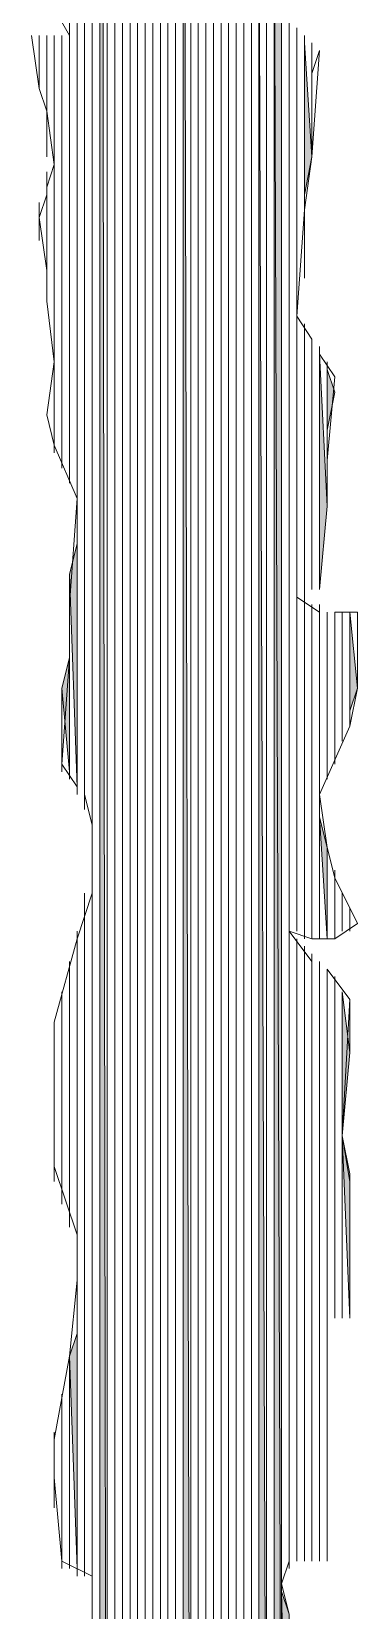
# Model space of a CAD drawing. Header units: millimetres. Extents: x -30643 to 86172, y -19411 to 63186.
# Drawn here: x 82427.4 to 82457.6, y -2323.6 to -2177.2 of the extents above; entities that cross this region are included whole.
import ezdxf

# ---------------------------------------------------------------- set-up
doc = ezdxf.new("R2010")
doc.units = ezdxf.units.MM

msp = doc.modelspace()

# ---------------------------------------------------------------- hatches: boundary and pattern name
h = msp.add_hatch(color=0)
h.dxf.hatch_style = 2
h.paths.add_polyline_path([(82433.72, -2421.75), (82434.42, -2419.63), (82433.72, -1989.69)])
h = msp.add_hatch(color=0)
h.dxf.hatch_style = 2
h.paths.add_polyline_path([(82441.46, -2395.01), (82442.16, -2392.89), (82441.46, -2103.68)])
h = msp.add_hatch(color=0)
h.dxf.hatch_style = 2
h.paths.add_polyline_path([(82445.68, -2373.89), (82445.68, -2138.16), (82445.68, -2136.05)])
h = msp.add_hatch(color=0)
h.dxf.hatch_style = 2
h.paths.add_polyline_path([(82448.49, -2372.49), (82448.49, -2370.38), (82448.49, -2158.57)])
h = msp.add_hatch(color=0)
h.dxf.hatch_style = 2
h.paths.add_polyline_path([(82448.49, -2370.38), (82448.49, -2366.15), (82448.49, -2158.57)])
h = msp.add_hatch(color=0)
h.dxf.hatch_style = 2
h.paths.add_polyline_path([(82448.49, -2366.15), (82449.2, -2361.93), (82448.49, -2159.27)])
h = msp.add_hatch(color=0)
h.dxf.hatch_style = 2
h.paths.add_polyline_path([(82449.9, -2359.82), (82450.6, -2355.6), (82449.9, -2159.98)])
h = msp.add_hatch(color=0)
h.dxf.hatch_style = 2
h.paths.add_polyline_path([(82450.6, -2355.6), (82450.6, -2162.09), (82449.9, -2159.98)])
h = msp.add_hatch(color=0)
h.dxf.hatch_style = 2
h.paths.add_polyline_path([(82428.79, -2186.01), (82428.79, -2188.12), (82428.79, -2177.57)])
h = msp.add_hatch(color=0)
h.dxf.hatch_style = 2
h.paths.add_polyline_path([(82452.01, -2203.6), (82452.01, -2201.49), (82452.01, -2177.57)])
h = msp.add_hatch(color=0)
h.dxf.hatch_style = 2
h.paths.add_polyline_path([(82452.72, -2200.09), (82452.72, -2195.16), (82452.72, -2177.57)])
h = msp.add_hatch(color=0)
h.dxf.hatch_style = 2
h.paths.add_polyline_path([(82452.72, -2192.35), (82453.42, -2188.83), (82452.72, -2178.27)])
h = msp.add_hatch(color=0)
h.dxf.hatch_style = 2
h.paths.add_polyline_path([(82453.42, -2188.83), (82453.42, -2186.72), (82453.42, -2178.27)])
h = msp.add_hatch(color=0)
h.dxf.hatch_style = 2
h.paths.add_polyline_path([(82454.12, -2228.94), (82454.83, -2221.2), (82454.12, -2207.12)])
h = msp.add_hatch(color=0)
h.dxf.hatch_style = 2
h.paths.add_polyline_path([(82454.83, -2219.79), (82454.83, -2216.97), (82454.83, -2207.83)])
h = msp.add_hatch(color=0)
h.dxf.hatch_style = 2
h.paths.add_polyline_path([(82454.83, -2216.97), (82454.83, -2214.16), (82454.83, -2208.53)])
h = msp.add_hatch(color=0)
h.dxf.hatch_style = 2
h.paths.add_polyline_path([(82454.83, -2214.16), (82455.53, -2210.64), (82454.83, -2208.53)])
h = msp.add_hatch(color=0)
h.dxf.hatch_style = 2
h.paths.add_polyline_path([(82431.61, -2247.94), (82431.61, -2220.49), (82431.61, -2223.31)])
h = msp.add_hatch(color=0)
h.dxf.hatch_style = 2
h.paths.add_polyline_path([(82431.61, -2247.23), (82431.61, -2224.71), (82430.9, -2227.53)])
h = msp.add_hatch(color=0)
h.dxf.hatch_style = 2
h.paths.add_polyline_path([(82456.94, -2240.2), (82457.64, -2238.08), (82456.94, -2231.05)])
h = msp.add_hatch(color=0)
h.dxf.hatch_style = 2
h.paths.add_polyline_path([(82430.9, -2245.83), (82430.9, -2235.27), (82430.2, -2238.08)])
h = msp.add_hatch(color=0)
h.dxf.hatch_style = 2
h.paths.add_polyline_path([(82430.2, -2245.83), (82430.2, -2238.08), (82430.2, -2240.2)])
h = msp.add_hatch(color=0)
h.dxf.hatch_style = 2
h.paths.add_polyline_path([(82454.83, -2261.31), (82454.83, -2252.86), (82454.12, -2250.05)])
h = msp.add_hatch(color=0)
h.dxf.hatch_style = 2
h.paths.add_polyline_path([(82433.01, -2323.93), (82433.01, -2252.86), (82433.01, -2254.97)])
h = msp.add_hatch(color=0)
h.dxf.hatch_style = 2
h.paths.add_polyline_path([(82456.23, -2279.6), (82456.94, -2271.86), (82456.23, -2266.23)])
h = msp.add_hatch(color=0)
h.dxf.hatch_style = 2
h.paths.add_polyline_path([(82429.49, -2282.42), (82429.49, -2273.27), (82429.49, -2275.38)])
h = msp.add_hatch(color=0)
h.dxf.hatch_style = 2
h.paths.add_polyline_path([(82429.49, -2282.42), (82429.49, -2275.38), (82429.49, -2280.31)])
h = msp.add_hatch(color=0)
h.dxf.hatch_style = 2
h.paths.add_polyline_path([(82456.94, -2296.49), (82456.94, -2283.12), (82456.23, -2279.6)])
h = msp.add_hatch(color=0)
h.dxf.hatch_style = 2
h.paths.add_polyline_path([(82431.61, -2320.42), (82431.61, -2293.68), (82431.61, -2296.49)])
h = msp.add_hatch(color=0)
h.dxf.hatch_style = 2
h.paths.add_polyline_path([(82431.61, -2319.71), (82431.61, -2297.9), (82430.9, -2300.01)])
h = msp.add_hatch(color=0)
h.dxf.hatch_style = 2
h.paths.add_polyline_path([(82429.49, -2313.38), (82429.49, -2308.45), (82429.49, -2310.56)])
h = msp.add_hatch(color=0)
h.dxf.hatch_style = 2
h.paths.add_polyline_path([(82450.6, -2354.9), (82451.31, -2352.08), (82450.6, -2321.82)])
h = msp.add_hatch(color=0)
h.dxf.hatch_style = 2
h.paths.add_polyline_path([(82451.31, -2352.08), (82451.31, -2323.93), (82450.6, -2321.82)])

# ---------------------------------------------------------------- linework, layer by layer
at = {"color": 0, "lineweight": 0}
for points in [[(82430.9, -2177.57), (82430.9, -1969.98)], [(82430.9, -2177.57), (82430.9, -1969.98)], [(82430.9, -2177.57), (82430.9, -1969.98)], [(82430.9, -2177.57), (82430.9, -1969.98)], [(82430.9, -2177.57), (82430.9, -1969.98)], [(82430.9, -2177.57), (82430.9, -1969.98)], [(82430.9, -2177.57), (82430.9, -1969.98)], [(82430.9, -2218.38), (82430.9, -1969.98)], [(82430.9, -2218.38), (82430.9, -1969.98)], [(82430.9, -2218.38), (82430.9, -1969.98)], [(82430.9, -2218.38), (82430.9, -1969.98)], [(82430.9, -2218.38), (82430.9, -1969.98)], [(82430.9, -2218.38), (82430.9, -1969.98)], [(82430.9, -2218.38), (82430.9, -1969.98)], [(82430.9, -2219.09), (82430.9, -1969.98)], [(82430.9, -2219.09), (82430.9, -1969.98)], [(82430.9, -2219.09), (82430.9, -1969.98)], [(82430.9, -2219.09), (82430.9, -1969.98)], [(82430.9, -2219.09), (82430.9, -1970.69)], [(82430.9, -2219.09), (82430.9, -1970.69)], [(82430.9, -2219.09), (82430.9, -1970.69)], [(82430.9, -2219.09), (82430.9, -1970.69)], [(82430.9, -2219.09), (82430.9, -1970.69)], [(82430.9, -2219.09), (82430.9, -1970.69)], [(82430.9, -2219.09), (82430.9, -1970.69)], [(82430.9, -2219.09), (82430.9, -1970.69)], [(82431.61, -2219.79), (82431.61, -1970.69)], [(82431.61, -2219.79), (82431.61, -1970.69)], [(82431.61, -2219.79), (82431.61, -1970.69)], [(82431.61, -2219.79), (82431.61, -1970.69)], [(82431.61, -2219.79), (82431.61, -1970.69)], [(82431.61, -2219.79), (82431.61, -1970.69)], [(82431.61, -2219.79), (82431.61, -1970.69)], [(82431.61, -2219.79), (82431.61, -1970.69)], [(82431.61, -2219.79), (82431.61, -1970.69)], [(82431.61, -2219.79), (82431.61, -1970.69)], [(82431.61, -2219.79), (82431.61, -1970.69)], [(82431.61, -2219.79), (82431.61, -1970.69)], [(82431.61, -2219.79), (82431.61, -1970.69)], [(82431.61, -2219.79), (82431.61, -1970.69)], [(82431.61, -2220.49), (82431.61, -1970.69)], [(82431.61, -2247.94), (82431.61, -1970.69)], [(82431.61, -2247.94), (82431.61, -1971.39)], [(82431.61, -2247.94), (82431.61, -1971.39)], [(82431.61, -2247.94), (82431.61, -1971.39)], [(82431.61, -2247.94), (82431.61, -1971.39)], [(82432.31, -2247.94), (82432.31, -1971.39)], [(82432.31, -2247.94), (82432.31, -1971.39)], [(82432.31, -2247.94), (82432.31, -1971.39)], [(82432.31, -2247.94), (82432.31, -1971.39)], [(82432.31, -2248.64), (82432.31, -1971.39)], [(82432.31, -2248.64), (82432.31, -1971.39)], [(82432.31, -2248.64), (82432.31, -1971.39)], [(82432.31, -2248.64), (82432.31, -1989.69)], [(82432.31, -2248.64), (82432.31, -1989.69)], [(82432.31, -2248.64), (82432.31, -1989.69)], [(82432.31, -2248.64), (82432.31, -1989.69)], [(82432.31, -2248.64), (82432.31, -1989.69)], [(82432.31, -2248.64), (82432.31, -1989.69)], [(82432.31, -2248.64), (82432.31, -1989.69)], [(82432.31, -2248.64), (82432.31, -1989.69)], [(82432.31, -2248.64), (82432.31, -1989.69)], [(82432.31, -2248.64), (82432.31, -1989.69)], [(82432.31, -2248.64), (82432.31, -1989.69)], [(82432.31, -2248.64), (82432.31, -1989.69)], [(82432.31, -2248.64), (82432.31, -1989.69)], [(82432.31, -2249.34), (82432.31, -1989.69)], [(82432.31, -2249.34), (82432.31, -1989.69)], [(82433.01, -2249.34), (82433.01, -1989.69)], [(82433.01, -2249.34), (82433.01, -1989.69)], [(82433.01, -2249.34), (82433.01, -1989.69)], [(82433.01, -2249.34), (82433.01, -1989.69)], [(82433.01, -2250.05), (82433.01, -1989.69)], [(82433.01, -2250.05), (82433.01, -1989.69)], [(82433.01, -2250.05), (82433.01, -1989.69)], [(82433.01, -2250.05), (82433.01, -1989.69)], [(82433.01, -2250.05), (82433.01, -1989.69)], [(82433.01, -2250.05), (82433.01, -1989.69)], [(82433.01, -2250.05), (82433.01, -1989.69)], [(82433.01, -2250.05), (82433.01, -1989.69)], [(82433.01, -2250.05), (82433.01, -1989.69)], [(82433.01, -2250.05), (82433.01, -1989.69)], [(82433.01, -2250.05), (82433.01, -1989.69)], [(82433.01, -2250.05), (82433.01, -1989.69)], [(82433.01, -2250.05), (82433.01, -1989.69)], [(82433.01, -2250.05), (82433.01, -1989.69)], [(82433.01, -2250.75), (82433.01, -1989.69)], [(82433.01, -2423.86), (82433.01, -1989.69)], [(82433.72, -2423.15), (82433.72, -1989.69)], [(82433.72, -2423.15), (82433.72, -1989.69)], [(82433.72, -2422.45), (82433.72, -1989.69)], [(82433.72, -2422.45), (82433.72, -1989.69)], [(82433.72, -2422.45), (82433.72, -1989.69)], [(82433.72, -2422.45), (82433.72, -1989.69)], [(82433.72, -2421.75), (82433.72, -1989.69)], [(82433.72, -2421.75), (82433.72, -1989.69)], [(82433.72, -2421.75), (82433.72, -1989.69)], [(82433.72, -2421.75), (82434.42, -2419.63), (82433.72, -1989.69)], [(82434.42, -2419.63), (82434.42, -1989.69)], [(82434.42, -2419.63), (82434.42, -2013.61)], [(82434.42, -2419.63), (82434.42, -2013.61)], [(82434.42, -2419.63), (82434.42, -2013.61)], [(82434.42, -2419.63), (82434.42, -2013.61)], [(82434.42, -2419.63), (82434.42, -2013.61)], [(82434.42, -2418.93), (82434.42, -2013.61)], [(82434.42, -2418.93), (82434.42, -2013.61)], [(82434.42, -2418.93), (82434.42, -2013.61)], [(82434.42, -2418.93), (82434.42, -2013.61)], [(82434.42, -2418.93), (82434.42, -2013.61)], [(82434.42, -2418.93), (82434.42, -2013.61)], [(82434.42, -2417.52), (82434.42, -2014.31)], [(82434.42, -2417.52), (82434.42, -2014.31)], [(82434.42, -2417.52), (82434.42, -2014.31)], [(82434.42, -2417.52), (82434.42, -2014.31)], [(82434.42, -2417.52), (82434.42, -2014.31)], [(82434.42, -2417.52), (82434.42, -2014.31)], [(82435.12, -2416.12), (82435.12, -2015.02)], [(82435.12, -2416.12), (82435.12, -2015.02)], [(82435.12, -2416.12), (82435.12, -2015.02)], [(82435.12, -2416.12), (82435.12, -2015.02)], [(82435.12, -2416.12), (82435.12, -2015.02)], [(82435.12, -2416.12), (82435.12, -2015.02)], [(82435.12, -2415.41), (82435.12, -2015.02)], [(82435.12, -2415.41), (82435.12, -2015.02)], [(82435.12, -2415.41), (82435.12, -2015.02)], [(82435.12, -2415.41), (82435.12, -2015.02)], [(82435.12, -2414.71), (82435.12, -2015.02)], [(82435.12, -2414.71), (82435.12, -2015.02)], [(82435.12, -2414.71), (82435.12, -2015.02)], [(82435.12, -2414.71), (82435.12, -2015.02)], [(82435.83, -2414), (82435.83, -2015.02)], [(82435.83, -2414), (82435.83, -2015.02)], [(82435.83, -2414), (82435.83, -2015.02)], [(82435.83, -2414), (82435.83, -2015.02)], [(82435.83, -2413.3), (82435.83, -2015.02)], [(82435.83, -2413.3), (82435.83, -2015.02)], [(82435.83, -2413.3), (82435.83, -2015.02)], [(82435.83, -2413.3), (82435.83, -2015.02)], [(82435.83, -2413.3), (82435.83, -2015.02)], [(82435.83, -2413.3), (82435.83, -2015.02)], [(82436.53, -2412.6), (82436.53, -2015.02)], [(82436.53, -2412.6), (82436.53, -2015.02)], [(82436.53, -2411.89), (82436.53, -2015.02)], [(82436.53, -2411.89), (82436.53, -2036.13)], [(82436.53, -2411.89), (82436.53, -2036.13)], [(82436.53, -2411.89), (82436.53, -2036.13)], [(82436.53, -2411.89), (82436.53, -2036.13)], [(82436.53, -2411.89), (82436.53, -2036.13)], [(82436.53, -2411.89), (82436.53, -2036.13)], [(82436.53, -2411.89), (82436.53, -2036.13)], [(82436.53, -2411.19), (82436.53, -2036.13)], [(82436.53, -2411.19), (82436.53, -2036.13)], [(82437.23, -2409.78), (82437.23, -2036.13)], [(82437.23, -2409.78), (82437.23, -2036.13)], [(82437.23, -2409.78), (82437.23, -2036.13)], [(82437.23, -2409.78), (82437.23, -2036.13)], [(82437.23, -2409.78), (82437.23, -2036.13)], [(82437.23, -2409.78), (82437.23, -2046.68)], [(82437.94, -2409.08), (82437.94, -2047.39)], [(82437.94, -2409.08), (82437.94, -2047.39)], [(82437.94, -2408.38), (82437.94, -2047.39)], [(82437.94, -2408.38), (82437.94, -2047.39)], [(82437.94, -2407.67), (82437.94, -2048.09)], [(82437.94, -2407.67), (82437.94, -2048.09)], [(82438.64, -2406.97), (82438.64, -2048.8)], [(82438.64, -2406.97), (82438.64, -2048.8)], [(82438.64, -2406.26), (82438.64, -2049.5)], [(82438.64, -2406.26), (82438.64, -2049.5)], [(82439.35, -2404.86), (82439.35, -2049.5)], [(82439.35, -2404.86), (82439.35, -2049.5)], [(82439.35, -2404.86), (82439.35, -2050.2)], [(82439.35, -2404.86), (82439.35, -2050.2)], [(82439.35, -2404.15), (82439.35, -2050.2)], [(82439.35, -2404.15), (82439.35, -2050.2)], [(82439.35, -2404.15), (82439.35, -2050.2)], [(82439.35, -2404.15), (82439.35, -2050.2)], [(82440.05, -2403.45), (82440.05, -2050.91)], [(82440.05, -2403.45), (82440.05, -2100.87)], [(82440.05, -2403.45), (82440.05, -2101.57)], [(82440.05, -2403.45), (82440.05, -2101.57)], [(82440.05, -2403.45), (82440.05, -2101.57)], [(82440.05, -2403.45), (82440.05, -2101.57)], [(82440.05, -2402.75), (82440.05, -2101.57)], [(82440.05, -2402.75), (82440.05, -2101.57)], [(82440.05, -2402.75), (82440.05, -2101.57)], [(82440.05, -2402.75), (82440.05, -2101.57)], [(82440.05, -2402.75), (82440.05, -2101.57)], [(82440.05, -2402.75), (82440.05, -2101.57)], [(82440.05, -2402.75), (82440.05, -2102.27)], [(82440.05, -2402.75), (82440.05, -2102.27)], [(82440.05, -2402.75), (82440.05, -2102.27)], [(82440.05, -2402.75), (82440.05, -2102.27)], [(82440.75, -2402.75), (82440.75, -2102.98)], [(82440.75, -2402.75), (82440.75, -2102.98)], [(82440.75, -2402.75), (82440.75, -2102.98)], [(82440.75, -2402.75), (82440.75, -2102.98)], [(82440.75, -2402.04), (82440.75, -2102.98)], [(82440.75, -2402.04), (82440.75, -2102.98)], [(82440.75, -2402.04), (82440.75, -2102.98)], [(82440.75, -2402.04), (82440.75, -2102.98)], [(82440.75, -2402.04), (82440.75, -2102.98)], [(82440.75, -2402.04), (82440.75, -2102.98)], [(82441.46, -2402.04), (82441.46, -2103.68)], [(82441.46, -2402.04), (82441.46, -2103.68)], [(82441.46, -2402.04), (82441.46, -2103.68)], [(82441.46, -2396.41), (82441.46, -2103.68)], [(82441.46, -2395.71), (82441.46, -2103.68)], [(82441.46, -2395.71), (82441.46, -2103.68)], [(82441.46, -2395.01), (82441.46, -2103.68)], [(82441.46, -2395.01), (82442.16, -2392.89), (82441.46, -2103.68)], [(82442.16, -2392.89), (82442.16, -2104.39)], [(82442.16, -2392.89), (82442.16, -2104.39)], [(82442.16, -2392.89), (82442.16, -2104.39)], [(82442.16, -2392.89), (82442.16, -2104.39)], [(82442.16, -2392.89), (82442.16, -2104.39)], [(82442.16, -2392.89), (82442.16, -2104.39)], [(82442.16, -2392.89), (82442.16, -2104.39)], [(82442.16, -2392.89), (82442.16, -2104.39)], [(82442.16, -2392.89), (82442.16, -2104.39)], [(82442.16, -2392.89), (82442.16, -2104.39)], [(82442.16, -2392.19), (82442.16, -2104.39)], [(82442.16, -2392.19), (82442.16, -2104.39)], [(82442.86, -2392.19), (82442.86, -2104.39)], [(82442.86, -2392.19), (82442.86, -2104.39)], [(82442.86, -2392.19), (82442.86, -2105.09)], [(82442.86, -2392.19), (82442.86, -2105.09)], [(82442.86, -2391.49), (82442.86, -2105.79)], [(82442.86, -2391.49), (82442.86, -2105.79)], [(82442.86, -2391.49), (82442.86, -2105.79)], [(82442.86, -2391.49), (82442.86, -2105.79)], [(82443.57, -2390.78), (82443.57, -2107.2)], [(82443.57, -2390.78), (82443.57, -2117.76)], [(82443.57, -2390.08), (82443.57, -2118.46)], [(82443.57, -2375.3), (82443.57, -2118.46)], [(82444.27, -2375.3), (82444.27, -2118.46)], [(82444.27, -2375.3), (82444.27, -2118.46)], [(82444.27, -2375.3), (82444.27, -2118.46)], [(82444.27, -2375.3), (82444.27, -2118.46)], [(82444.27, -2374.6), (82444.27, -2119.16)], [(82444.27, -2374.6), (82444.27, -2119.16)], [(82444.27, -2373.89), (82444.27, -2119.16)], [(82444.27, -2373.89), (82444.27, -2119.16)], [(82444.27, -2373.89), (82444.27, -2119.16)], [(82444.27, -2373.89), (82444.27, -2119.16)], [(82444.98, -2373.89), (82444.98, -2119.16)], [(82444.98, -2373.89), (82444.98, -2119.16)], [(82444.98, -2373.89), (82444.98, -2119.87)], [(82444.98, -2373.89), (82444.98, -2134.64)], [(82445.68, -2373.89), (82445.68, -2136.05)], [(82445.68, -2373.89), (82445.68, -2136.05)], [(82445.68, -2373.89), (82445.68, -2136.05)], [(82445.68, -2373.89), (82445.68, -2136.05)], [(82445.68, -2373.89), (82445.68, -2138.16), (82445.68, -2136.05)], [(82445.68, -2373.89), (82445.68, -2138.16)], [(82445.68, -2373.89), (82445.68, -2138.16)], [(82445.68, -2373.89), (82445.68, -2138.16)], [(82446.38, -2373.89), (82446.38, -2138.87)], [(82446.38, -2373.89), (82446.38, -2138.87)], [(82446.38, -2373.89), (82446.38, -2138.87)], [(82446.38, -2373.89), (82446.38, -2138.87)], [(82446.38, -2373.89), (82446.38, -2138.87)], [(82446.38, -2373.89), (82446.38, -2156.46)], [(82446.38, -2373.89), (82446.38, -2156.46)], [(82446.38, -2373.89), (82446.38, -2156.46)], [(82447.09, -2373.89), (82447.09, -2157.16)], [(82447.09, -2373.89), (82447.09, -2157.16)], [(82447.79, -2373.89), (82447.79, -2157.87)], [(82447.79, -2373.89), (82447.79, -2157.87)], [(82447.79, -2373.89), (82447.79, -2157.87)], [(82447.79, -2373.89), (82447.79, -2157.87)], [(82447.79, -2373.89), (82447.79, -2157.87)], [(82447.79, -2373.89), (82447.79, -2157.87)], [(82447.79, -2373.89), (82447.79, -2158.57)], [(82447.79, -2373.89), (82447.79, -2158.57)], [(82447.79, -2373.89), (82447.79, -2158.57)], [(82447.79, -2373.89), (82447.79, -2158.57)], [(82448.49, -2372.49), (82448.49, -2158.57)], [(82448.49, -2372.49), (82448.49, -2370.38), (82448.49, -2158.57)], [(82448.49, -2370.38), (82448.49, -2158.57)], [(82448.49, -2370.38), (82448.49, -2158.57)], [(82448.49, -2370.38), (82448.49, -2158.57)], [(82448.49, -2370.38), (82448.49, -2366.15), (82448.49, -2158.57)], [(82448.49, -2366.15), (82448.49, -2159.27)], [(82448.49, -2366.15), (82449.2, -2361.93), (82448.49, -2159.27)], [(82449.2, -2361.93), (82449.2, -2159.98)], [(82449.2, -2361.93), (82449.2, -2159.98)], [(82449.2, -2360.52), (82449.2, -2159.98)], [(82449.2, -2360.52), (82449.2, -2159.98)], [(82449.9, -2359.82), (82449.9, -2159.98)], [(82449.9, -2359.82), (82450.6, -2355.6), (82449.9, -2159.98)], [(82450.6, -2355.6), (82450.6, -2162.09), (82449.9, -2159.98)], [(82450.6, -2355.6), (82450.6, -2162.09)], [(82450.6, -2355.6), (82450.6, -2162.09)], [(82450.6, -2321.12), (82450.6, -2162.09)], [(82450.6, -2321.12), (82450.6, -2162.09)], [(82450.6, -2321.12), (82450.6, -2175.46)], [(82451.31, -2319.71), (82451.31, -2176.16)], [(82451.31, -2319.71), (82451.31, -2176.16)], [(82451.31, -2319.71), (82451.31, -2176.16)], [(82451.31, -2260.6), (82451.31, -2176.16)], [(82451.31, -2260.6), (82451.31, -2176.16)], [(82451.31, -2260.6), (82451.31, -2176.16)], [(82428.09, -2179.68), (82428.09, -2177.57)], [(82428.09, -2179.68), (82428.09, -2177.57)], [(82428.09, -2179.68), (82428.09, -2177.57)], [(82428.09, -2179.68), (82428.09, -2177.57)], [(82428.09, -2180.38), (82428.09, -2177.57)], [(82428.09, -2180.38), (82428.09, -2177.57)], [(82428.09, -2180.38), (82428.09, -2177.57)], [(82428.09, -2180.38), (82428.09, -2177.57)], [(82428.09, -2181.09), (82428.09, -2177.57)], [(82428.09, -2181.09), (82428.09, -2177.57)], [(82428.09, -2181.79), (82428.09, -2177.57)], [(82428.09, -2181.79), (82428.09, -2177.57)], [(82428.09, -2181.79), (82428.09, -2177.57)], [(82428.09, -2181.79), (82428.09, -2177.57)], [(82428.09, -2181.79), (82428.09, -2177.57)], [(82428.09, -2181.79), (82428.09, -2177.57)], [(82428.09, -2181.79), (82428.09, -2177.57)], [(82428.09, -2181.79), (82428.09, -2177.57)], [(82428.09, -2181.79), (82428.09, -2177.57)], [(82428.09, -2181.79), (82428.09, -2177.57)], [(82428.09, -2182.49), (82428.09, -2177.57)], [(82428.09, -2182.49), (82428.09, -2177.57)], [(82428.79, -2183.2), (82428.79, -2177.57)], [(82428.79, -2183.2), (82428.79, -2177.57)], [(82428.79, -2183.2), (82428.79, -2177.57)], [(82428.79, -2183.2), (82428.79, -2177.57)], [(82428.79, -2183.2), (82428.79, -2177.57)], [(82428.79, -2183.2), (82428.79, -2177.57)], [(82428.79, -2183.2), (82428.79, -2177.57)], [(82428.79, -2183.2), (82428.79, -2177.57)], [(82428.79, -2183.9), (82428.79, -2177.57)], [(82428.79, -2183.9), (82428.79, -2177.57)], [(82428.79, -2184.61), (82428.79, -2177.57)], [(82428.79, -2184.61), (82428.79, -2177.57)], [(82428.79, -2184.61), (82428.79, -2177.57)], [(82428.79, -2184.61), (82428.79, -2177.57)], [(82428.79, -2184.61), (82428.79, -2177.57)], [(82428.79, -2184.61), (82428.79, -2177.57)], [(82428.79, -2184.61), (82428.79, -2177.57)], [(82428.79, -2184.61), (82428.79, -2177.57)], [(82428.79, -2184.61), (82428.79, -2177.57)], [(82428.79, -2184.61), (82428.79, -2177.57)], [(82428.79, -2186.01), (82428.79, -2177.57)], [(82428.79, -2186.01), (82428.79, -2188.12), (82428.79, -2177.57)], [(82428.79, -2188.12), (82428.79, -2177.57)], [(82428.79, -2188.12), (82428.79, -2177.57)], [(82428.79, -2188.83), (82428.79, -2177.57)], [(82428.79, -2188.83), (82428.79, -2177.57)], [(82428.79, -2188.83), (82428.79, -2177.57)], [(82428.79, -2188.83), (82428.79, -2177.57)], [(82429.49, -2189.53), (82429.49, -2177.57)], [(82429.49, -2202.9), (82429.49, -2177.57)], [(82429.49, -2203.6), (82429.49, -2177.57)], [(82429.49, -2203.6), (82429.49, -2177.57)], [(82429.49, -2204.31), (82429.49, -2177.57)], [(82429.49, -2204.31), (82429.49, -2177.57)], [(82429.49, -2205.01), (82429.49, -2177.57)], [(82429.49, -2205.01), (82429.49, -2177.57)], [(82429.49, -2205.01), (82429.49, -2177.57)], [(82429.49, -2205.01), (82429.49, -2177.57)], [(82429.49, -2205.01), (82429.49, -2177.57)], [(82429.49, -2205.01), (82429.49, -2177.57)], [(82429.49, -2205.01), (82429.49, -2177.57)], [(82429.49, -2205.01), (82429.49, -2177.57)], [(82429.49, -2205.72), (82429.49, -2177.57)], [(82429.49, -2205.72), (82429.49, -2177.57)], [(82429.49, -2205.72), (82429.49, -2177.57)], [(82429.49, -2205.72), (82429.49, -2177.57)], [(82429.49, -2205.72), (82429.49, -2177.57)], [(82429.49, -2205.72), (82429.49, -2177.57)], [(82429.49, -2206.42), (82429.49, -2177.57)], [(82429.49, -2206.42), (82429.49, -2177.57)], [(82429.49, -2206.42), (82429.49, -2177.57)], [(82429.49, -2206.42), (82429.49, -2177.57)], [(82429.49, -2207.12), (82429.49, -2177.57)], [(82429.49, -2207.12), (82429.49, -2177.57)], [(82429.49, -2207.83), (82429.49, -2177.57)], [(82429.49, -2207.83), (82429.49, -2177.57)], [(82429.49, -2207.83), (82429.49, -2177.57)], [(82429.49, -2216.27), (82429.49, -2177.57)], [(82429.49, -2216.27), (82429.49, -2177.57)], [(82429.49, -2216.27), (82429.49, -2177.57)], [(82430.2, -2216.27), (82430.2, -2177.57)], [(82430.2, -2216.27), (82430.2, -2177.57)], [(82430.2, -2216.27), (82430.2, -2177.57)], [(82430.2, -2216.27), (82430.2, -2177.57)], [(82430.2, -2216.97), (82430.2, -2177.57)], [(82430.2, -2216.97), (82430.2, -2177.57)], [(82430.2, -2216.97), (82430.2, -2177.57)], [(82430.2, -2216.97), (82430.2, -2177.57)], [(82430.2, -2216.97), (82430.2, -2177.57)], [(82430.2, -2216.97), (82430.2, -2177.57)], [(82430.2, -2216.97), (82430.2, -2177.57)], [(82430.2, -2216.97), (82430.2, -2177.57)], [(82430.2, -2217.68), (82430.2, -2177.57)], [(82430.2, -2217.68), (82430.2, -2177.57)], [(82430.2, -2217.68), (82430.2, -2177.57)], [(82430.2, -2217.68), (82430.2, -2177.57)], [(82430.2, -2217.68), (82430.2, -2177.57)], [(82430.2, -2217.68), (82430.2, -2177.57)], [(82430.9, -2218.38), (82430.9, -2177.57)], [(82430.9, -2218.38), (82430.9, -2177.57)], [(82430.9, -2218.38), (82430.9, -2177.57)], [(82430.9, -2218.38), (82430.9, -2177.57)], [(82430.9, -2218.38), (82430.9, -2177.57)], [(82430.9, -2218.38), (82430.9, -2177.57)], [(82430.9, -2218.38), (82430.9, -2177.57)], [(82452.01, -2260.6), (82452.01, -2176.86)], [(82452.01, -2260.6), (82452.01, -2176.86)], [(82452.01, -2260.6), (82452.01, -2176.86)], [(82452.01, -2260.6), (82452.01, -2176.86)], [(82452.01, -2260.6), (82452.01, -2176.86)], [(82452.01, -2260.6), (82452.01, -2176.86)], [(82452.01, -2260.6), (82452.01, -2177.57)], [(82452.01, -2203.6), (82452.01, -2201.49), (82452.01, -2177.57)], [(82452.01, -2201.49), (82452.01, -2177.57)], [(82452.01, -2201.49), (82452.01, -2177.57)], [(82452.72, -2200.09), (82452.72, -2177.57)], [(82452.72, -2200.09), (82452.72, -2195.16), (82452.72, -2177.57)], [(82452.72, -2195.16), (82452.72, -2177.57)], [(82452.72, -2195.16), (82452.72, -2177.57)], [(82452.72, -2193.75), (82452.72, -2178.27)], [(82452.72, -2193.75), (82452.72, -2178.27)], [(82452.72, -2192.35), (82452.72, -2178.27)], [(82452.72, -2192.35), (82453.42, -2188.83), (82452.72, -2178.27)], [(82453.42, -2188.83), (82453.42, -2178.27)], [(82453.42, -2188.83), (82453.42, -2186.72), (82453.42, -2178.27)], [(82453.42, -2186.72), (82453.42, -2178.27)], [(82453.42, -2186.72), (82453.42, -2178.27)], [(82453.42, -2185.31), (82453.42, -2178.27)], [(82453.42, -2185.31), (82453.42, -2178.27)], [(82453.42, -2183.9), (82453.42, -2178.98)], [(82453.42, -2183.9), (82453.42, -2178.98)], [(82453.42, -2182.49), (82453.42, -2178.98)], [(82453.42, -2182.49), (82453.42, -2178.98)], [(82453.42, -2181.79), (82453.42, -2178.98)], [(82453.42, -2181.79), (82453.42, -2178.98)], [(82453.42, -2181.09), (82453.42, -2178.98)], [(82453.42, -2181.09), (82454.12, -2178.98)], [(82429.49, -2202.9), (82429.49, -2189.53)], [(82428.79, -2201.49), (82428.79, -2190.23)], [(82428.79, -2201.49), (82428.79, -2190.23)], [(82428.79, -2202.2), (82428.79, -2190.23)], [(82428.79, -2202.2), (82428.79, -2190.23)], [(82428.79, -2202.2), (82428.79, -2190.23)], [(82428.79, -2202.2), (82428.79, -2190.23)], [(82428.79, -2200.09), (82428.79, -2190.94)], [(82428.79, -2200.09), (82428.79, -2190.94)], [(82428.79, -2198.68), (82428.79, -2191.64)], [(82428.79, -2198.68), (82428.79, -2191.64)], [(82428.79, -2199.38), (82428.79, -2191.64)], [(82428.79, -2199.38), (82428.79, -2191.64)], [(82428.79, -2199.38), (82428.79, -2191.64)], [(82428.79, -2199.38), (82428.79, -2191.64)], [(82428.79, -2199.38), (82428.79, -2191.64)], [(82428.79, -2199.38), (82428.79, -2191.64)], [(82428.79, -2199.38), (82428.79, -2191.64)], [(82428.79, -2199.38), (82428.79, -2191.64)], [(82428.79, -2199.38), (82428.79, -2191.64)], [(82428.79, -2199.38), (82428.79, -2191.64)], [(82428.79, -2197.98), (82428.79, -2192.35)], [(82428.79, -2197.98), (82428.79, -2192.35)], [(82428.79, -2197.98), (82428.79, -2192.35)], [(82428.79, -2197.98), (82428.79, -2192.35)], [(82428.79, -2197.98), (82428.79, -2192.35)], [(82428.79, -2197.98), (82428.79, -2192.35)], [(82428.79, -2197.98), (82428.79, -2192.35)], [(82428.79, -2197.98), (82428.79, -2192.35)], [(82428.09, -2195.86), (82428.09, -2193.05)], [(82428.09, -2195.86), (82428.09, -2193.05)], [(82428.09, -2196.57), (82428.09, -2193.05)], [(82428.09, -2196.57), (82428.09, -2193.05)], [(82428.09, -2196.57), (82428.09, -2193.05)], [(82428.09, -2196.57), (82428.09, -2193.05)], [(82428.09, -2195.86), (82428.09, -2193.75)], [(82428.09, -2195.86), (82428.09, -2193.75)], [(82428.09, -2195.86), (82428.09, -2193.75)], [(82428.09, -2195.86), (82428.09, -2193.75)], [(82428.09, -2195.86), (82428.09, -2193.75)], [(82428.09, -2195.86), (82428.09, -2193.75)], [(82452.01, -2260.6), (82452.01, -2203.6)], [(82452.01, -2260.6), (82452.01, -2204.31)], [(82452.01, -2229.64), (82452.01, -2204.31)], [(82452.72, -2229.64), (82452.72, -2204.31)], [(82452.72, -2229.64), (82452.72, -2204.31)], [(82452.72, -2228.94), (82452.72, -2205.01)], [(82452.72, -2228.94), (82452.72, -2205.01)], [(82452.72, -2228.94), (82452.72, -2205.01)], [(82452.72, -2228.94), (82452.72, -2205.01)], [(82452.72, -2228.94), (82452.72, -2205.01)], [(82452.72, -2228.94), (82452.72, -2205.01)], [(82453.42, -2228.94), (82453.42, -2205.72)], [(82453.42, -2228.94), (82453.42, -2205.72)], [(82453.42, -2228.94), (82453.42, -2205.72)], [(82453.42, -2228.94), (82453.42, -2205.72)], [(82453.42, -2228.23), (82453.42, -2205.72)], [(82453.42, -2228.23), (82453.42, -2205.72)], [(82453.42, -2228.23), (82453.42, -2205.72)], [(82453.42, -2228.23), (82453.42, -2205.72)], [(82453.42, -2228.94), (82453.42, -2206.42)], [(82453.42, -2228.94), (82453.42, -2206.42)], [(82453.42, -2228.94), (82453.42, -2206.42)], [(82453.42, -2228.94), (82453.42, -2206.42)], [(82453.42, -2228.94), (82453.42, -2206.42)], [(82453.42, -2228.94), (82453.42, -2206.42)], [(82454.12, -2228.94), (82454.12, -2206.42)], [(82454.12, -2228.94), (82454.12, -2206.42)], [(82454.12, -2228.94), (82454.12, -2206.42)], [(82454.12, -2228.94), (82454.12, -2206.42)], [(82454.12, -2228.94), (82454.12, -2207.12)], [(82454.12, -2228.94), (82454.12, -2207.12)], [(82454.12, -2228.94), (82454.12, -2207.12)], [(82454.12, -2228.94), (82454.12, -2207.12)], [(82454.12, -2228.94), (82454.12, -2207.12)], [(82454.12, -2228.94), (82454.83, -2221.2), (82454.12, -2207.12)], [(82429.49, -2216.27), (82429.49, -2207.83)], [(82429.49, -2216.27), (82429.49, -2207.83)], [(82429.49, -2216.27), (82429.49, -2207.83)], [(82429.49, -2216.27), (82429.49, -2207.83)], [(82429.49, -2216.27), (82429.49, -2207.83)], [(82429.49, -2215.57), (82429.49, -2208.53)], [(82429.49, -2215.57), (82429.49, -2208.53)], [(82454.83, -2221.2), (82454.83, -2207.83)], [(82454.83, -2221.2), (82454.83, -2207.83)], [(82454.83, -2221.2), (82454.83, -2207.83)], [(82454.83, -2221.2), (82454.83, -2207.83)], [(82454.83, -2219.79), (82454.83, -2207.83)], [(82454.83, -2219.79), (82454.83, -2216.97), (82454.83, -2207.83)], [(82454.83, -2216.97), (82454.83, -2208.53)], [(82454.83, -2216.97), (82454.83, -2214.16), (82454.83, -2208.53)], [(82454.83, -2214.16), (82454.83, -2208.53)], [(82454.83, -2214.16), (82455.53, -2210.64), (82454.83, -2208.53)], [(82455.53, -2210.64), (82454.83, -2208.53)], [(82429.49, -2215.57), (82429.49, -2209.23)], [(82429.49, -2215.57), (82429.49, -2209.23)], [(82429.49, -2215.57), (82429.49, -2209.23)], [(82429.49, -2215.57), (82429.49, -2209.23)], [(82429.49, -2214.86), (82429.49, -2209.94)], [(82429.49, -2214.86), (82429.49, -2209.94)], [(82429.49, -2215.57), (82429.49, -2209.94)], [(82429.49, -2215.57), (82429.49, -2209.94)], [(82429.49, -2215.57), (82429.49, -2209.94)], [(82429.49, -2215.57), (82429.49, -2209.94)], [(82429.49, -2215.57), (82429.49, -2209.94)], [(82429.49, -2215.57), (82429.49, -2209.94)], [(82429.49, -2214.16), (82429.49, -2210.64)], [(82429.49, -2214.16), (82429.49, -2210.64)], [(82429.49, -2214.86), (82429.49, -2210.64)], [(82429.49, -2214.86), (82429.49, -2210.64)], [(82429.49, -2214.86), (82429.49, -2210.64)], [(82429.49, -2214.86), (82429.49, -2210.64)], [(82429.49, -2213.46), (82429.49, -2211.35)], [(82429.49, -2213.46), (82429.49, -2211.35)], [(82431.61, -2247.94), (82431.61, -2220.49), (82431.61, -2223.31)], [(82431.61, -2247.23), (82431.61, -2224.71), (82430.9, -2227.53)], [(82431.61, -2247.23), (82431.61, -2223.31)], [(82431.61, -2247.23), (82431.61, -2223.31)], [(82431.61, -2247.23), (82431.61, -2224.01)], [(82431.61, -2247.23), (82431.61, -2224.01)], [(82431.61, -2247.23), (82431.61, -2224.01)], [(82431.61, -2247.23), (82431.61, -2224.01)], [(82431.61, -2247.23), (82431.61, -2224.01)], [(82431.61, -2247.23), (82431.61, -2224.01)], [(82431.61, -2247.23), (82431.61, -2224.01)], [(82431.61, -2247.23), (82431.61, -2224.01)], [(82431.61, -2247.23), (82431.61, -2224.71)], [(82431.61, -2247.23), (82431.61, -2224.71)], [(82431.61, -2247.23), (82431.61, -2224.71)], [(82430.9, -2246.53), (82430.9, -2227.53)], [(82430.9, -2246.53), (82430.9, -2227.53)], [(82430.9, -2246.53), (82430.9, -2228.94)], [(82430.9, -2246.53), (82430.9, -2228.94)], [(82430.9, -2246.53), (82430.9, -2228.94)], [(82430.9, -2246.53), (82430.9, -2228.94)], [(82430.9, -2246.53), (82430.9, -2228.94)], [(82430.9, -2246.53), (82430.9, -2228.94)], [(82430.9, -2246.53), (82430.9, -2229.64)], [(82430.9, -2246.53), (82430.9, -2229.64)], [(82430.9, -2246.53), (82430.9, -2230.34)], [(82430.9, -2246.53), (82430.9, -2230.34)], [(82452.01, -2260.6), (82452.01, -2229.64)], [(82452.72, -2260.6), (82452.72, -2229.64)], [(82452.72, -2260.6), (82452.72, -2229.64)], [(82452.72, -2261.31), (82452.72, -2229.64)], [(82452.72, -2261.31), (82452.72, -2229.64)], [(82452.72, -2261.31), (82452.72, -2229.64)], [(82452.72, -2261.31), (82452.72, -2229.64)], [(82452.72, -2261.31), (82452.72, -2229.64)], [(82452.72, -2261.31), (82452.72, -2229.64)], [(82453.42, -2261.31), (82453.42, -2230.34)], [(82453.42, -2261.31), (82453.42, -2230.34)], [(82453.42, -2261.31), (82453.42, -2230.34)], [(82453.42, -2261.31), (82453.42, -2230.34)], [(82453.42, -2261.31), (82453.42, -2230.34)], [(82453.42, -2261.31), (82453.42, -2230.34)], [(82453.42, -2261.31), (82453.42, -2230.34)], [(82453.42, -2261.31), (82453.42, -2230.34)], [(82453.42, -2261.31), (82453.42, -2230.34)], [(82453.42, -2261.31), (82453.42, -2230.34)], [(82453.42, -2261.31), (82453.42, -2230.34)], [(82453.42, -2261.31), (82453.42, -2230.34)], [(82453.42, -2261.31), (82453.42, -2230.34)], [(82453.42, -2261.31), (82453.42, -2230.34)], [(82454.12, -2261.31), (82454.12, -2230.34)], [(82454.12, -2261.31), (82454.12, -2230.34)], [(82430.9, -2246.53), (82430.9, -2231.75)], [(82430.9, -2246.53), (82430.9, -2231.75)], [(82430.9, -2246.53), (82430.9, -2231.75)], [(82430.9, -2246.53), (82430.9, -2231.75)], [(82454.12, -2261.31), (82454.12, -2231.05)], [(82454.12, -2247.94), (82454.12, -2231.05)], [(82454.12, -2247.94), (82454.12, -2231.05)], [(82454.12, -2247.94), (82454.12, -2231.05)], [(82454.12, -2247.23), (82454.12, -2231.05)], [(82454.12, -2247.23), (82454.12, -2231.05)], [(82454.12, -2247.23), (82454.12, -2231.05)], [(82454.12, -2247.23), (82454.12, -2231.05)], [(82454.83, -2246.53), (82454.83, -2231.05)], [(82454.83, -2246.53), (82454.83, -2231.05)], [(82454.83, -2246.53), (82454.83, -2231.05)], [(82454.83, -2246.53), (82454.83, -2231.05)], [(82454.83, -2245.83), (82454.83, -2231.05)], [(82454.83, -2245.83), (82454.83, -2231.05)], [(82454.83, -2245.83), (82454.83, -2231.05)], [(82454.83, -2245.83), (82454.83, -2231.05)], [(82454.83, -2245.12), (82454.83, -2231.05)], [(82454.83, -2245.12), (82454.83, -2231.05)], [(82455.53, -2245.12), (82455.53, -2231.05)], [(82455.53, -2245.12), (82455.53, -2231.05)], [(82455.53, -2244.42), (82455.53, -2231.05)], [(82455.53, -2244.42), (82455.53, -2231.05)], [(82455.53, -2244.42), (82455.53, -2231.05)], [(82455.53, -2244.42), (82455.53, -2231.05)], [(82455.53, -2244.42), (82455.53, -2231.05)], [(82455.53, -2244.42), (82455.53, -2231.05)], [(82455.53, -2243.71), (82455.53, -2231.05)], [(82455.53, -2243.71), (82455.53, -2231.05)], [(82456.23, -2243.01), (82456.23, -2231.05)], [(82456.23, -2243.01), (82456.23, -2231.05)], [(82456.23, -2243.01), (82456.23, -2231.05)], [(82456.23, -2243.01), (82456.23, -2231.05)], [(82456.94, -2241.6), (82456.94, -2231.05)], [(82456.94, -2241.6), (82456.94, -2231.05)], [(82456.94, -2240.9), (82456.94, -2231.05)], [(82456.94, -2240.9), (82456.94, -2231.05)], [(82456.94, -2240.2), (82456.94, -2231.05)], [(82456.94, -2240.2), (82457.64, -2238.08), (82456.94, -2231.05)], [(82457.64, -2238.08), (82457.64, -2231.05)], [(82457.64, -2238.08), (82457.64, -2231.05)], [(82457.64, -2238.08), (82457.64, -2231.05)], [(82457.64, -2238.08), (82457.64, -2231.05)], [(82430.9, -2246.53), (82430.9, -2232.46)], [(82430.9, -2246.53), (82430.9, -2232.46)], [(82430.9, -2246.53), (82430.9, -2233.16)], [(82430.9, -2246.53), (82430.9, -2233.16)], [(82430.9, -2245.83), (82430.9, -2233.86)], [(82430.9, -2245.83), (82430.9, -2233.86)], [(82430.9, -2245.83), (82430.9, -2234.57)], [(82430.9, -2245.83), (82430.9, -2234.57)], [(82430.9, -2245.83), (82430.9, -2235.27), (82430.2, -2238.08)], [(82430.9, -2245.83), (82430.9, -2235.27)], [(82430.2, -2245.83), (82430.2, -2238.08), (82430.2, -2240.2)], [(82430.2, -2245.83), (82430.2, -2238.08)], [(82430.2, -2245.12), (82430.2, -2240.2)], [(82430.2, -2245.12), (82430.2, -2240.2)], [(82430.2, -2245.12), (82430.2, -2240.2)], [(82430.2, -2245.12), (82430.2, -2240.2)], [(82430.2, -2245.12), (82430.2, -2241.6)], [(82430.2, -2245.12), (82430.2, -2241.6)], [(82430.2, -2245.12), (82430.2, -2242.31)], [(82430.2, -2245.12), (82430.2, -2242.31)], [(82454.12, -2261.31), (82454.12, -2247.94)], [(82454.12, -2261.31), (82454.12, -2249.34)], [(82454.12, -2261.31), (82454.12, -2249.34)], [(82433.01, -2423.86), (82433.01, -2250.75)], [(82454.12, -2261.31), (82454.12, -2250.05)], [(82454.12, -2261.31), (82454.12, -2250.05)], [(82454.12, -2261.31), (82454.12, -2250.05)], [(82454.12, -2261.31), (82454.12, -2250.05)], [(82454.83, -2261.31), (82454.83, -2252.86), (82454.12, -2250.05)], [(82433.01, -2324.64), (82433.01, -2251.45)], [(82433.01, -2424.56), (82433.01, -2251.45)], [(82433.01, -2323.93), (82433.01, -2252.86), (82433.01, -2254.97)], [(82433.01, -2323.93), (82433.01, -2252.86)], [(82454.83, -2261.31), (82454.83, -2252.86)], [(82454.83, -2261.31), (82454.83, -2252.86)], [(82454.83, -2261.31), (82454.83, -2252.86)], [(82454.83, -2261.31), (82454.83, -2253.57)], [(82454.83, -2261.31), (82454.83, -2253.57)], [(82454.83, -2261.31), (82454.83, -2253.57)], [(82454.83, -2261.31), (82454.83, -2253.57)], [(82433.01, -2323.23), (82433.01, -2254.97)], [(82433.01, -2323.23), (82433.01, -2254.97)], [(82454.83, -2261.31), (82454.83, -2254.27)], [(82454.83, -2261.31), (82454.83, -2254.27)], [(82455.53, -2261.31), (82455.53, -2254.97)], [(82455.53, -2261.31), (82455.53, -2254.97)], [(82433.01, -2321.82), (82433.01, -2255.68)], [(82433.01, -2321.82), (82433.01, -2255.68)], [(82433.01, -2321.82), (82433.01, -2255.68)], [(82433.01, -2321.82), (82433.01, -2255.68)], [(82433.01, -2322.53), (82433.01, -2255.68)], [(82433.01, -2322.53), (82433.01, -2255.68)], [(82433.01, -2321.82), (82433.01, -2256.38)], [(82433.01, -2321.82), (82433.01, -2256.38)], [(82455.53, -2261.31), (82455.53, -2255.68)], [(82455.53, -2261.31), (82455.53, -2255.68)], [(82455.53, -2261.31), (82455.53, -2255.68)], [(82455.53, -2261.31), (82455.53, -2255.68)], [(82455.53, -2261.31), (82455.53, -2255.68)], [(82455.53, -2261.31), (82455.53, -2255.68)], [(82455.53, -2260.6), (82455.53, -2256.38)], [(82455.53, -2260.6), (82455.53, -2256.38)], [(82432.31, -2320.42), (82432.31, -2257.08)], [(82432.31, -2320.42), (82432.31, -2257.08)], [(82433.01, -2320.42), (82433.01, -2257.08)], [(82433.01, -2320.42), (82433.01, -2257.08)], [(82433.01, -2320.42), (82433.01, -2257.08)], [(82433.01, -2320.42), (82433.01, -2257.08)], [(82456.23, -2260.6), (82456.23, -2257.08)], [(82456.23, -2260.6), (82456.23, -2257.08)], [(82456.23, -2260.6), (82456.23, -2257.08)], [(82456.23, -2260.6), (82456.23, -2257.08)], [(82432.31, -2320.42), (82432.31, -2258.49)], [(82432.31, -2320.42), (82432.31, -2258.49)], [(82432.31, -2320.42), (82432.31, -2258.49)], [(82432.31, -2320.42), (82432.31, -2258.49)], [(82432.31, -2320.42), (82432.31, -2258.49)], [(82432.31, -2320.42), (82432.31, -2258.49)], [(82432.31, -2320.42), (82432.31, -2258.49)], [(82432.31, -2320.42), (82432.31, -2258.49)], [(82432.31, -2320.42), (82432.31, -2258.49)], [(82432.31, -2320.42), (82432.31, -2258.49)], [(82432.31, -2320.42), (82432.31, -2259.2)], [(82432.31, -2320.42), (82432.31, -2259.2)], [(82432.31, -2320.42), (82432.31, -2259.2)], [(82432.31, -2320.42), (82432.31, -2259.2)], [(82432.31, -2320.42), (82432.31, -2259.2)], [(82432.31, -2320.42), (82432.31, -2259.2)], [(82456.94, -2260.6), (82456.94, -2258.49)], [(82456.94, -2260.6), (82456.94, -2258.49)], [(82456.94, -2260.6), (82456.94, -2258.49)], [(82456.94, -2260.6), (82456.94, -2258.49)], [(82431.61, -2292.97), (82431.61, -2260.6)], [(82431.61, -2320.42), (82431.61, -2260.6)], [(82431.61, -2291.56), (82431.61, -2261.31)], [(82431.61, -2291.56), (82431.61, -2261.31)], [(82431.61, -2292.27), (82431.61, -2261.31)], [(82431.61, -2292.27), (82431.61, -2261.31)], [(82432.31, -2320.42), (82432.31, -2259.9)], [(82432.31, -2320.42), (82432.31, -2259.9)], [(82432.31, -2320.42), (82432.31, -2259.9)], [(82432.31, -2320.42), (82432.31, -2259.9)], [(82451.31, -2319.71), (82451.31, -2260.6)], [(82451.31, -2319.01), (82451.31, -2260.6)], [(82451.31, -2319.01), (82451.31, -2260.6)], [(82452.01, -2319.01), (82452.01, -2261.31)], [(82452.01, -2319.01), (82452.01, -2261.31)], [(82452.01, -2319.01), (82452.01, -2261.31)], [(82452.01, -2319.01), (82452.01, -2261.31)], [(82452.01, -2319.01), (82452.01, -2261.31)], [(82452.01, -2319.01), (82452.01, -2261.31)], [(82452.01, -2319.01), (82452.01, -2261.31)], [(82452.01, -2319.01), (82452.01, -2261.31)], [(82431.61, -2289.45), (82431.61, -2262.01)], [(82431.61, -2289.45), (82431.61, -2262.01)], [(82431.61, -2289.45), (82431.61, -2262.01)], [(82431.61, -2289.45), (82431.61, -2262.01)], [(82431.61, -2289.45), (82431.61, -2262.01)], [(82431.61, -2289.45), (82431.61, -2262.01)], [(82431.61, -2290.16), (82431.61, -2262.01)], [(82431.61, -2290.16), (82431.61, -2262.01)], [(82431.61, -2288.75), (82431.61, -2262.71)], [(82431.61, -2288.75), (82431.61, -2262.71)], [(82431.61, -2288.75), (82431.61, -2262.71)], [(82431.61, -2288.75), (82431.61, -2262.71)], [(82431.61, -2289.45), (82431.61, -2262.71)], [(82431.61, -2289.45), (82431.61, -2262.71)], [(82452.01, -2319.01), (82452.01, -2262.01)], [(82452.01, -2319.01), (82452.01, -2262.01)], [(82452.72, -2319.01), (82452.72, -2262.01)], [(82452.72, -2319.01), (82452.72, -2262.01)], [(82452.72, -2319.01), (82452.72, -2262.01)], [(82452.72, -2319.01), (82452.72, -2262.01)], [(82452.72, -2319.01), (82452.72, -2262.01)], [(82452.72, -2319.01), (82452.72, -2262.01)], [(82452.72, -2319.01), (82452.72, -2262.71)], [(82452.72, -2319.01), (82452.72, -2262.71)], [(82453.42, -2319.01), (82453.42, -2262.71)], [(82453.42, -2319.01), (82453.42, -2262.71)], [(82453.42, -2319.01), (82453.42, -2262.71)], [(82453.42, -2319.01), (82453.42, -2262.71)], [(82453.42, -2319.01), (82453.42, -2262.71)], [(82453.42, -2319.01), (82453.42, -2262.71)], [(82453.42, -2319.01), (82453.42, -2262.71)], [(82453.42, -2319.01), (82453.42, -2262.71)], [(82430.9, -2288.05), (82430.9, -2263.42)], [(82430.9, -2288.05), (82430.9, -2263.42)], [(82430.9, -2288.05), (82430.9, -2263.42)], [(82430.9, -2288.05), (82430.9, -2263.42)], [(82430.9, -2287.34), (82430.9, -2264.12)], [(82430.9, -2287.34), (82430.9, -2264.12)], [(82430.9, -2288.05), (82430.9, -2264.12)], [(82430.9, -2288.05), (82430.9, -2264.12)], [(82430.9, -2288.05), (82430.9, -2264.12)], [(82430.9, -2288.05), (82430.9, -2264.12)], [(82430.9, -2288.05), (82430.9, -2264.12)], [(82430.9, -2288.05), (82430.9, -2264.12)], [(82430.9, -2288.05), (82430.9, -2264.12)], [(82430.9, -2288.05), (82430.9, -2264.12)], [(82453.42, -2319.01), (82453.42, -2263.42)], [(82453.42, -2319.01), (82453.42, -2263.42)], [(82453.42, -2319.01), (82453.42, -2263.42)], [(82453.42, -2319.01), (82453.42, -2263.42)], [(82453.42, -2319.01), (82453.42, -2263.42)], [(82453.42, -2319.01), (82453.42, -2263.42)], [(82454.12, -2319.01), (82454.12, -2263.42)], [(82454.12, -2319.01), (82454.12, -2263.42)], [(82454.12, -2319.01), (82454.12, -2263.42)], [(82454.12, -2319.01), (82454.12, -2263.42)], [(82454.12, -2319.01), (82454.12, -2263.42)], [(82454.12, -2319.01), (82454.12, -2263.42)], [(82454.12, -2319.01), (82454.12, -2263.42)], [(82454.12, -2319.01), (82454.12, -2263.42)], [(82454.12, -2319.01), (82454.12, -2263.42)], [(82454.12, -2319.01), (82454.12, -2263.42)], [(82454.83, -2319.01), (82454.83, -2264.12)], [(82454.83, -2319.01), (82454.83, -2264.12)], [(82454.83, -2319.01), (82454.83, -2264.12)], [(82454.83, -2319.01), (82454.83, -2264.12)], [(82454.83, -2319.01), (82454.83, -2264.12)], [(82454.83, -2319.01), (82454.83, -2264.12)], [(82430.9, -2286.64), (82430.9, -2264.82)], [(82430.9, -2286.64), (82430.9, -2264.82)], [(82430.9, -2287.34), (82430.9, -2264.82)], [(82430.9, -2287.34), (82430.9, -2264.82)], [(82430.9, -2287.34), (82430.9, -2264.82)], [(82430.9, -2287.34), (82430.9, -2264.82)], [(82430.9, -2287.34), (82430.9, -2264.82)], [(82430.9, -2287.34), (82430.9, -2264.82)], [(82430.9, -2286.64), (82430.9, -2265.53)], [(82430.9, -2286.64), (82430.9, -2265.53)], [(82430.9, -2286.64), (82430.9, -2265.53)], [(82430.9, -2286.64), (82430.9, -2265.53)], [(82454.83, -2319.01), (82454.83, -2264.82)], [(82454.83, -2319.01), (82454.83, -2264.82)], [(82454.83, -2319.01), (82454.83, -2264.82)], [(82454.83, -2296.49), (82454.83, -2264.82)], [(82455.53, -2296.49), (82455.53, -2264.82)], [(82455.53, -2296.49), (82455.53, -2264.82)], [(82455.53, -2296.49), (82455.53, -2264.82)], [(82455.53, -2296.49), (82455.53, -2264.82)], [(82455.53, -2296.49), (82455.53, -2265.53)], [(82455.53, -2296.49), (82455.53, -2265.53)], [(82455.53, -2296.49), (82455.53, -2265.53)], [(82455.53, -2296.49), (82455.53, -2265.53)], [(82455.53, -2296.49), (82455.53, -2265.53)], [(82455.53, -2296.49), (82455.53, -2265.53)], [(82430.2, -2285.93), (82430.2, -2266.23)], [(82430.2, -2285.93), (82430.2, -2266.23)], [(82430.2, -2285.23), (82430.2, -2266.94)], [(82430.2, -2285.23), (82430.2, -2266.94)], [(82430.2, -2285.23), (82430.2, -2266.94)], [(82430.2, -2285.23), (82430.2, -2266.94)], [(82456.23, -2296.49), (82456.23, -2266.23)], [(82456.23, -2296.49), (82456.23, -2266.23)], [(82456.23, -2296.49), (82456.23, -2266.23)], [(82456.23, -2279.6), (82456.94, -2271.86), (82456.23, -2266.23)], [(82456.94, -2271.86), (82456.94, -2266.94)], [(82456.94, -2271.86), (82456.94, -2266.94)], [(82456.94, -2270.45), (82456.94, -2266.94)], [(82456.94, -2270.45), (82456.94, -2266.94)], [(82430.2, -2285.23), (82430.2, -2267.64)], [(82430.2, -2285.23), (82430.2, -2267.64)], [(82430.2, -2285.23), (82430.2, -2267.64)], [(82430.2, -2285.23), (82430.2, -2267.64)], [(82430.2, -2284.53), (82430.2, -2268.34)], [(82430.2, -2284.53), (82430.2, -2268.34)], [(82430.2, -2284.53), (82430.2, -2268.34)], [(82430.2, -2284.53), (82430.2, -2268.34)], [(82429.49, -2283.82), (82429.49, -2269.05)], [(82429.49, -2283.82), (82429.49, -2269.05)], [(82429.49, -2283.12), (82429.49, -2269.75)], [(82429.49, -2283.12), (82429.49, -2269.75)], [(82430.2, -2283.82), (82430.2, -2269.05)], [(82430.2, -2283.82), (82430.2, -2269.05)], [(82430.2, -2283.82), (82430.2, -2269.05)], [(82430.2, -2283.82), (82430.2, -2269.05)], [(82429.49, -2283.12), (82429.49, -2270.45)], [(82429.49, -2283.12), (82429.49, -2270.45)], [(82429.49, -2283.12), (82429.49, -2270.45)], [(82429.49, -2283.12), (82429.49, -2270.45)], [(82429.49, -2283.12), (82429.49, -2271.86)], [(82429.49, -2283.12), (82429.49, -2271.86)], [(82429.49, -2282.42), (82429.49, -2272.57)], [(82429.49, -2282.42), (82429.49, -2272.57)], [(82429.49, -2283.12), (82429.49, -2272.57)], [(82429.49, -2283.12), (82429.49, -2272.57)], [(82429.49, -2282.42), (82429.49, -2273.27), (82429.49, -2275.38)], [(82429.49, -2282.42), (82429.49, -2273.27)], [(82429.49, -2282.42), (82429.49, -2273.27)], [(82429.49, -2282.42), (82429.49, -2273.27)], [(82429.49, -2282.42), (82429.49, -2275.38), (82429.49, -2280.31)], [(82429.49, -2282.42), (82429.49, -2275.38)], [(82429.49, -2282.42), (82429.49, -2280.31)], [(82429.49, -2282.42), (82429.49, -2280.31)], [(82456.23, -2296.49), (82456.23, -2279.6)], [(82456.94, -2296.49), (82456.94, -2283.12), (82456.23, -2279.6)], [(82456.94, -2296.49), (82456.94, -2283.12)], [(82456.94, -2296.49), (82456.94, -2283.82)], [(82431.61, -2320.42), (82431.61, -2292.97)], [(82431.61, -2320.42), (82431.61, -2292.97)], [(82431.61, -2320.42), (82431.61, -2292.97)], [(82431.61, -2320.42), (82431.61, -2293.68), (82431.61, -2296.49)], [(82431.61, -2320.42), (82431.61, -2293.68)], [(82431.61, -2319.71), (82431.61, -2297.9), (82430.9, -2300.01)], [(82431.61, -2319.71), (82431.61, -2296.49)], [(82431.61, -2319.71), (82431.61, -2296.49)], [(82431.61, -2319.71), (82431.61, -2296.49)], [(82431.61, -2319.71), (82431.61, -2296.49)], [(82431.61, -2319.71), (82431.61, -2296.49)], [(82431.61, -2319.71), (82431.61, -2296.49)], [(82431.61, -2319.71), (82431.61, -2297.19)], [(82431.61, -2319.71), (82431.61, -2297.19)], [(82431.61, -2319.71), (82431.61, -2297.19)], [(82431.61, -2319.71), (82431.61, -2297.19)], [(82431.61, -2319.71), (82431.61, -2297.19)], [(82431.61, -2319.71), (82431.61, -2297.19)], [(82431.61, -2319.71), (82431.61, -2297.9)], [(82430.9, -2319.71), (82430.9, -2300.01)], [(82430.9, -2319.71), (82430.9, -2300.01)], [(82430.9, -2319.71), (82430.9, -2300.01)], [(82430.9, -2319.71), (82430.9, -2300.01)], [(82430.9, -2319.71), (82430.9, -2300.01)], [(82430.9, -2319.71), (82430.9, -2300.01)], [(82430.9, -2319.71), (82430.9, -2300.01)], [(82430.9, -2319.71), (82430.9, -2300.01)], [(82430.9, -2319.71), (82430.9, -2300.71)], [(82430.9, -2319.71), (82430.9, -2300.71)], [(82430.9, -2319.71), (82430.9, -2300.71)], [(82430.9, -2319.71), (82430.9, -2300.71)], [(82430.9, -2319.71), (82430.9, -2301.42)], [(82430.9, -2319.71), (82430.9, -2301.42)], [(82430.9, -2319.71), (82430.9, -2301.42)], [(82430.9, -2319.71), (82430.9, -2301.42)], [(82430.9, -2319.71), (82430.9, -2301.42)], [(82430.9, -2319.71), (82430.9, -2301.42)], [(82430.9, -2319.71), (82430.9, -2302.12)], [(82430.9, -2319.71), (82430.9, -2302.12)], [(82430.9, -2319.71), (82430.9, -2302.12)], [(82430.9, -2319.71), (82430.9, -2302.12)], [(82430.9, -2319.71), (82430.9, -2302.12)], [(82430.9, -2319.71), (82430.9, -2302.12)], [(82430.9, -2319.71), (82430.9, -2302.12)], [(82430.9, -2319.71), (82430.9, -2302.12)], [(82430.2, -2319.71), (82430.2, -2303.53)], [(82430.2, -2319.71), (82430.2, -2303.53)], [(82430.2, -2319.01), (82430.2, -2304.23)], [(82430.2, -2319.01), (82430.2, -2304.23)], [(82430.2, -2319.01), (82430.2, -2304.23)], [(82430.2, -2319.01), (82430.2, -2304.23)], [(82430.2, -2318.3), (82430.2, -2304.93)], [(82430.2, -2318.3), (82430.2, -2304.93)], [(82430.2, -2319.01), (82430.2, -2304.93)], [(82430.2, -2319.01), (82430.2, -2304.93)], [(82430.2, -2316.9), (82430.2, -2305.64)], [(82430.2, -2316.9), (82430.2, -2305.64)], [(82430.2, -2316.19), (82430.2, -2306.34)], [(82430.2, -2316.19), (82430.2, -2306.34)], [(82429.49, -2314.08), (82429.49, -2307.05)], [(82429.49, -2314.08), (82429.49, -2307.05)], [(82429.49, -2313.38), (82429.49, -2307.75)], [(82429.49, -2313.38), (82429.49, -2307.75)], [(82429.49, -2314.08), (82429.49, -2307.75)], [(82429.49, -2314.08), (82429.49, -2307.75)], [(82430.2, -2314.79), (82430.2, -2307.05)], [(82430.2, -2314.79), (82430.2, -2307.05)], [(82430.2, -2315.49), (82430.2, -2307.05)], [(82430.2, -2315.49), (82430.2, -2307.05)], [(82429.49, -2313.38), (82429.49, -2308.45), (82429.49, -2310.56)], [(82429.49, -2313.38), (82429.49, -2308.45)], [(82450.6, -2355.6), (82450.6, -2321.12)], [(82450.6, -2354.9), (82450.6, -2321.82)], [(82450.6, -2354.9), (82451.31, -2352.08), (82450.6, -2321.82)], [(82451.31, -2352.08), (82451.31, -2323.93), (82450.6, -2321.82)]]:
    msp.add_lwpolyline(points, close=True, dxfattribs=at)
for points in [[(82428.09, -2172.64), (82430.9, -2177.57)], [(82427.38, -2177.57), (82428.09, -2182.49)], [(82453.42, -2188.83), (82454.12, -2178.98)], [(82428.09, -2182.49), (82428.79, -2184.61)], [(82428.79, -2184.61), (82429.49, -2189.53)], [(82429.49, -2189.53), (82428.79, -2191.64)], [(82452.72, -2193.75), (82453.42, -2188.83)], [(82428.79, -2192.35), (82428.09, -2194.46)], [(82452.01, -2203.6), (82452.72, -2193.75)], [(82428.09, -2194.46), (82428.79, -2199.38)], [(82428.79, -2199.38), (82428.79, -2202.2)], [(82428.79, -2202.2), (82429.49, -2207.83)], [(82453.42, -2205.72), (82452.01, -2203.6)], [(82455.53, -2209.23), (82454.12, -2207.12)], [(82429.49, -2207.83), (82428.79, -2212.75)], [(82454.83, -2216.97), (82455.53, -2209.23)], [(82428.79, -2212.75), (82429.49, -2215.57)], [(82429.49, -2215.57), (82431.61, -2220.49)], [(82454.83, -2221.2), (82454.83, -2216.97)], [(82431.61, -2220.49), (82430.9, -2230.34)], [(82454.12, -2228.94), (82454.83, -2221.2)], [(82430.9, -2230.34), (82430.9, -2235.27)], [(82454.12, -2231.05), (82452.01, -2229.64)], [(82457.64, -2231.05), (82455.53, -2231.05)], [(82457.64, -2238.08), (82457.64, -2231.05)], [(82430.9, -2235.27), (82430.2, -2245.12)], [(82456.94, -2241.6), (82457.64, -2238.08)], [(82454.12, -2247.94), (82456.94, -2241.6)], [(82430.2, -2245.12), (82431.61, -2247.23)], [(82432.31, -2247.94), (82433.01, -2250.75)], [(82454.83, -2252.86), (82454.12, -2247.94)], [(82433.01, -2250.75), (82433.01, -2254.97)], [(82455.53, -2255.68), (82454.83, -2252.86)], [(82433.01, -2254.97), (82433.01, -2257.08)], [(82457.64, -2259.9), (82455.53, -2255.68)], [(82433.01, -2257.08), (82431.61, -2261.31)], [(82431.61, -2261.31), (82429.49, -2269.05)], [(82453.42, -2263.42), (82451.31, -2260.6)], [(82451.31, -2260.6), (82453.42, -2261.31)], [(82453.42, -2261.31), (82455.53, -2261.31)], [(82455.53, -2261.31), (82457.64, -2259.9)], [(82456.94, -2266.94), (82454.83, -2264.12)], [(82456.23, -2279.6), (82456.94, -2266.94)], [(82429.49, -2269.05), (82429.49, -2273.27)], [(82429.49, -2273.27), (82429.49, -2282.42)], [(82456.94, -2283.82), (82456.23, -2279.6)], [(82429.49, -2282.42), (82431.61, -2288.75)], [(82456.94, -2296.49), (82456.94, -2283.82)], [(82431.61, -2288.75), (82431.61, -2292.97)], [(82431.61, -2292.97), (82430.9, -2300.01)], [(82454.83, -2305.64), (82454.83, -2296.49)], [(82430.9, -2300.01), (82429.49, -2307.75)], [(82454.83, -2309.86), (82454.83, -2305.64)], [(82429.49, -2307.75), (82429.49, -2311.27)], [(82454.83, -2319.01), (82454.83, -2309.86)], [(82429.49, -2311.27), (82430.2, -2319.01)], [(82430.2, -2319.01), (82433.01, -2320.42)], [(82450.6, -2321.12), (82451.31, -2319.01)], [(82433.01, -2320.42), (82433.01, -2324.64)], [(82451.31, -2323.93), (82450.6, -2321.12)]]:
    msp.add_lwpolyline(points, dxfattribs=at)

doc.saveas('drawing.dxf')
